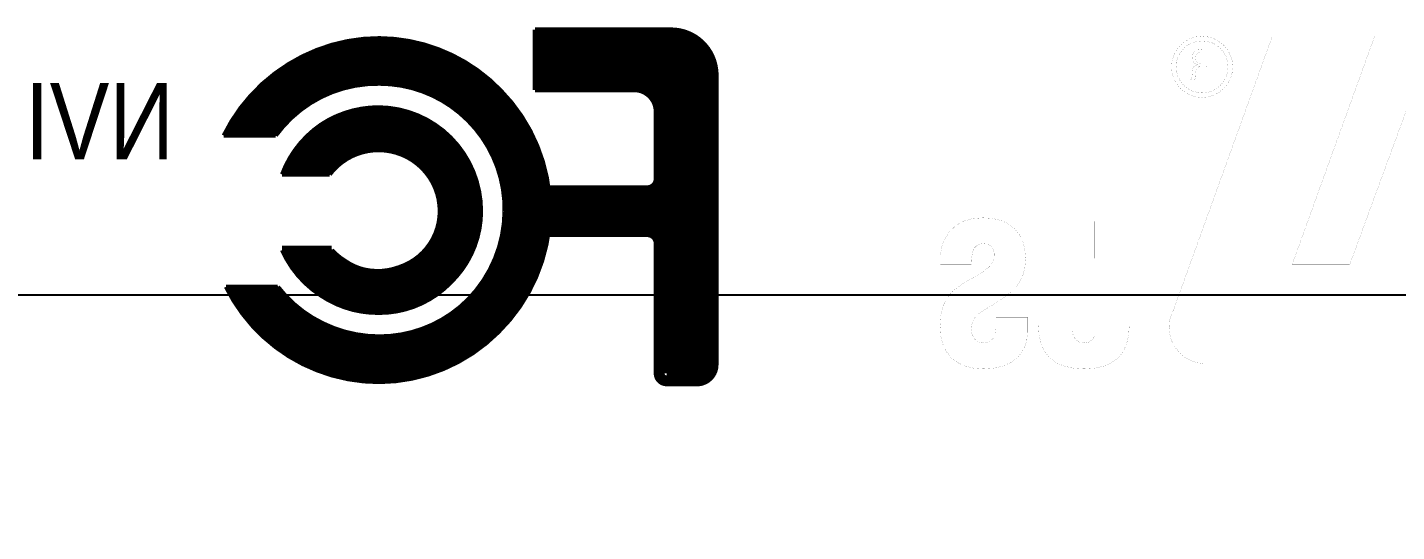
# Model space of a CAD drawing. Extents: x -11 to 122, y -5 to 122.
# Drawn here: x 93.16 to 109.26, y 101.82 to 107.75 of the extents above; entities that cross this region are included whole.
import ezdxf

# ---------------------------------------------------------------- set-up
doc = ezdxf.new("R2010")
doc.units = 0
doc.header["$MEASUREMENT"] = 0
for name, color, linetype in [('BG_SILKSCREEN_BOTTOM', 7, 'CONTINUOUS'), ('PG_ASSEMBLY_BOTTOM', 7, 'CONTINUOUS'), ('PG_ASSEMBLY_TOP', 7, 'CONTINUOUS')]:
    doc.layers.add(name, color=color, linetype=linetype)

msp = doc.modelspace()

# ---------------------------------------------------------------- linework, layer by layer
at = {"layer": 'BG_SILKSCREEN_BOTTOM', "const_width": 0.051}
for points in [[(99.128, 107.722), (100.728, 107.722, -0.400217), (101.261, 107.214)], [(99.179, 107.696), (100.753, 107.696, -0.430159), (101.211, 107.214)], [(95.496, 104.699, 0.139143), (96.232, 103.886, 0.140118), (97.299, 103.581, 0.196629), (98.696, 104.166, 0.197895), (99.306, 105.588, 0.197358), (98.721, 107.01, 0.201266), (97.299, 107.62, 0.140118), (96.232, 107.315, 0.14218), (95.47, 106.477)], [(95.521, 104.699, 0.138706), (96.258, 103.912, 0.138142), (97.299, 103.607, 0.200608), (98.696, 104.191, 0.195727), (99.28, 105.588, 0.202097), (98.696, 107.01, 0.196629), (97.299, 107.595, 0.140118), (96.232, 107.29, 0.139143), (95.496, 106.477)], [(95.546, 104.699, 0.136185), (96.258, 103.912, 0.139883), (97.299, 103.632, 0.198941), (98.671, 104.216, 0.195499), (99.255, 105.588, 0.201978), (98.671, 106.985, 0.198966), (97.299, 107.569, 0.144461), (96.232, 107.264, 0.136021), (95.521, 106.477)], [(95.572, 104.699, 0.133811), (96.258, 103.937, 0.14162), (97.299, 103.658, 0.195888), (98.671, 104.216, 0.195888), (99.229, 105.588, 0.202487), (98.671, 106.985, 0.195899), (97.299, 107.544, 0.139883), (96.258, 107.264, 0.138406), (95.546, 106.477)], [(95.597, 104.699, 0.133245), (96.283, 103.962, 0.140561), (97.299, 103.658, 0.198952), (98.645, 104.242, 0.196559), (99.229, 105.588, 0.202884), (98.645, 106.96, 0.199245), (97.299, 107.518, 0.14162), (96.258, 107.239, 0.135205), (95.572, 106.477)], [(95.597, 104.699, 0.133245), (96.283, 103.962, 0.140558), (97.299, 103.683, 0.199396), (98.645, 104.242, 0.195677), (99.204, 105.588, 0.202417), (98.645, 106.96, 0.199245), (97.299, 107.518, 0.142354), (96.283, 107.214, 0.134666), (95.597, 106.477)], [(99.179, 107.671), (100.728, 107.671, -0.398106), (101.211, 107.214)], [(99.204, 107.671), (100.728, 107.671, -0.414214), (101.185, 107.214)], [(99.204, 107.645), (100.728, 107.645, -0.413535), (101.16, 107.214)], [(99.229, 107.62), (100.728, 107.62, -0.396159), (101.16, 107.214)], [(99.255, 107.595), (100.728, 107.595, -0.395732), (101.134, 107.214)], [(99.28, 107.595), (100.728, 107.595, -0.414214), (101.109, 107.214)], [(99.28, 107.569), (100.728, 107.569, -0.41339), (101.084, 107.214)], [(99.306, 107.544), (100.728, 107.544, -0.392193), (101.084, 107.214)], [(99.331, 107.518), (100.728, 107.518, -0.390403), (101.058, 107.214)], [(95.623, 104.699, 0.133183), (96.308, 103.988, 0.138387), (97.299, 103.708, 0.198931), (98.62, 104.267, 0.195438), (99.179, 105.588, 0.202169), (98.62, 106.934, 0.198957), (97.299, 107.493, 0.142378), (96.283, 107.214, 0.131956), (95.623, 106.477)], [(95.648, 104.699, 0.129262), (96.308, 104.013, 0.141345), (97.299, 103.734, 0.198942), (98.62, 104.267, 0.195887), (99.153, 105.588, 0.202719), (98.62, 106.934, 0.194339), (97.299, 107.468, 0.138387), (96.308, 107.188, 0.131295), (95.648, 106.477)], [(95.673, 104.699, 0.127977), (96.308, 104.013, 0.141345), (97.299, 103.734, 0.198934), (98.594, 104.293, 0.195622), (99.128, 105.588, 0.202665), (98.594, 106.909, 0.197744), (97.299, 107.442, 0.143236), (96.308, 107.163, 0.129262), (95.648, 106.477)], [(95.699, 104.699, 0.127279), (96.334, 104.039, 0.138338), (97.299, 103.759, 0.197825), (98.594, 104.293, 0.197825), (99.128, 105.588, 0.199666), (98.594, 106.883, 0.198934), (97.299, 107.442, 0.141345), (96.308, 107.163, 0.127977), (95.673, 106.477)], [(95.724, 104.699, 0.122428), (96.334, 104.064, 0.141802), (97.299, 103.785, 0.201336), (98.569, 104.318, 0.196353), (99.102, 105.588, 0.202391), (98.569, 106.883, 0.1964), (97.299, 107.417, 0.141832), (96.334, 107.137, 0.12872), (95.699, 106.477)], [(95.75, 104.699, 0.123751), (96.359, 104.064, 0.139086), (97.299, 103.81, 0.196165), (98.544, 104.318, 0.198015), (99.077, 105.588, 0.2), (98.569, 106.858, 0.201336), (97.299, 107.391, 0.141802), (96.334, 107.112, 0.123816), (95.724, 106.477)], [(95.775, 104.699, 0.120984), (96.359, 104.089, 0.139066), (97.299, 103.835, 0.196165), (98.544, 104.343, 0.195594), (99.052, 105.588, 0.20281), (98.544, 106.858, 0.196165), (97.299, 107.366, 0.141022), (96.359, 107.112, 0.12517), (95.75, 106.477)], [(99.356, 107.493), (100.728, 107.493, -0.388385), (101.033, 107.214)], [(99.382, 107.493), (100.728, 107.493, -0.414214), (101.007, 107.214)], [(95.8, 104.699, 0.117232), (96.359, 104.115, 0.145543), (97.299, 103.835, 0.199015), (98.518, 104.369, 0.194872), (99.052, 105.588, 0.202841), (98.518, 106.833, 0.20003), (97.299, 107.341, 0.141001), (96.359, 107.087, 0.120984), (95.775, 106.477)], [(95.8, 104.699, 0.120877), (96.385, 104.115, 0.136366), (97.299, 103.861, 0.20003), (98.518, 104.369, 0.195297), (99.026, 105.588, 0.202727), (98.518, 106.833, 0.20003), (97.299, 107.341, 0.145543), (96.359, 107.061, 0.117232), (95.8, 106.477)], [(95.826, 104.699, 0.116474), (96.385, 104.14, 0.139714), (97.299, 103.886, 0.198939), (98.493, 104.394, 0.195057), (99.001, 105.588, 0.202488), (98.493, 106.807, 0.196273), (97.299, 107.315, 0.139734), (96.385, 107.061, 0.118667), (95.826, 106.477)], [(95.851, 104.699, 0.115965), (96.41, 104.166, 0.140055), (97.299, 103.912, 0.198929), (98.493, 104.394, 0.194483), (98.975, 105.588, 0.203072), (98.493, 106.807, 0.194602), (97.299, 107.29, 0.143783), (96.385, 107.036, 0.114877), (95.851, 106.477)], [(95.902, 104.699, 0.112999), (96.435, 104.191, 0.137332), (97.299, 103.937, 0.198393), (98.467, 104.42, 0.19522), (98.95, 105.588, 0.199685), (98.467, 106.756, 0.201772), (97.299, 107.264, 0.140055), (96.41, 107.01, 0.113848), (95.877, 106.477)], [(95.877, 104.699, 0.112451), (96.41, 104.166, 0.140055), (97.299, 103.912, 0.198952), (98.467, 104.42, 0.194761), (98.975, 105.588, 0.202404), (98.467, 106.782, 0.198228), (97.299, 107.264, 0.140055), (96.41, 107.01, 0.113848), (95.877, 106.477)], [(95.927, 104.699, 0.108973), (96.435, 104.216, 0.143945), (97.299, 103.962, 0.202612), (98.442, 104.445, 0.194967), (98.925, 105.588, 0.20274), (98.442, 106.756, 0.196123), (97.299, 107.239, 0.140055), (96.41, 106.985, 0.110685), (95.902, 106.477)], [(95.953, 104.699, 0.105517), (96.435, 104.216, 0.141521), (97.299, 103.988, 0.196683), (98.417, 104.445, 0.200919), (98.899, 105.588, 0.200093), (98.442, 106.731, 0.202612), (97.299, 107.214, 0.143945), (96.435, 106.96, 0.108973), (95.927, 106.477)], [(100.804, 105.969), (100.804, 106.756, 0.414173), (100.322, 107.239)], [(100.779, 105.969), (100.779, 106.756, 0.414342), (100.322, 107.214)], [(101.261, 107.214), (101.261, 103.785, -0.44623), (101.007, 103.556)], [(101.211, 107.214), (101.211, 103.785, -0.415365), (101.007, 103.581)], [(101.185, 107.214), (101.185, 103.785, -0.415534), (101.007, 103.607)], [(101.16, 107.214), (101.16, 103.785, -0.41575), (101.007, 103.632)], [(101.16, 107.214), (101.16, 103.785, -0.470308), (101.007, 103.658)], [(101.134, 107.214), (101.134, 103.785, -0.482581), (101.007, 103.683)], [(101.109, 107.214), (101.109, 103.785, -0.416522), (101.007, 103.683)], [(101.084, 107.214), (101.084, 103.785, -0.417276), (101.007, 103.708)], [(101.084, 107.214), (101.084, 103.785, -0.541237), (101.007, 103.734)], [(101.058, 107.214), (101.058, 103.785, -0.626117), (101.007, 103.759)], [(101.033, 107.214), (101.033, 103.785, -0.423396), (101.007, 103.759)], [(95.978, 104.699, 0.105529), (96.461, 104.242, 0.138), (97.299, 104.013, 0.196492), (98.417, 104.47, 0.19517), (98.874, 105.588, 0.203215), (98.417, 106.731, 0.196683), (97.299, 107.188, 0.143704), (96.435, 106.96, 0.1065), (95.953, 106.477)], [(96.004, 104.699, 0.103497), (96.461, 104.242, 0.138), (97.299, 104.013, 0.192986), (98.391, 104.47, 0.19903), (98.874, 105.588, 0.199876), (98.417, 106.706, 0.196492), (97.299, 107.163, 0.140139), (96.461, 106.934, 0.105529), (95.978, 106.477)], [(96.029, 104.699, 0.101108), (96.486, 104.267, 0.13796), (97.299, 104.039, 0.200811), (98.391, 104.496, 0.194844), (98.848, 105.588, 0.203109), (98.391, 106.706, 0.200811), (97.299, 107.163, 0.144538), (96.461, 106.909, 0.101167), (96.004, 106.477)], [(96.029, 104.699, 0.101108), (96.486, 104.267, 0.13796), (97.299, 104.039, 0.200811), (98.391, 104.496, 0.194844), (98.848, 105.588, 0.203109), (98.391, 106.706, 0.200811), (97.299, 107.163, 0.144538), (96.461, 106.909, 0.101167), (96.004, 106.477)], [(96.054, 104.699, 0.097949), (96.486, 104.293, 0.138149), (97.299, 104.064, 0.198958), (98.366, 104.521, 0.194557), (98.823, 105.588, 0.20285), (98.366, 106.68, 0.195974), (97.299, 107.137, 0.13796), (96.486, 106.909, 0.103874), (96.029, 106.477)], [(96.08, 104.699, 0.094546), (96.486, 104.293, 0.138994), (97.299, 104.089, 0.194758), (98.366, 104.521, 0.195112), (98.798, 105.588, 0.203526), (98.366, 106.68, 0.194758), (97.299, 107.112, 0.138149), (96.486, 106.883, 0.098751), (96.054, 106.477)], [(96.08, 106.477, -0.118182), (96.613, 106.934, -0.12041), (97.299, 107.087, -0.199024), (98.34, 106.655, -0.203454), (98.772, 105.588, -0.194755), (98.34, 104.547, -0.199255), (97.299, 104.115, -0.113813), (96.639, 104.267, -0.117663), (96.105, 104.699)], [(96.105, 104.699, 0.094132), (96.512, 104.318, 0.137347), (97.299, 104.089, 0.198993), (98.34, 104.547, 0.197473), (98.798, 105.588, 0.204078), (98.34, 106.655, 0.199024), (97.299, 107.087, 0.145711), (96.486, 106.858, 0.093285), (96.08, 106.477)], [(100.753, 105.969), (100.753, 106.756, 0.414078), (100.322, 107.188)], [(100.703, 105.969), (100.703, 106.756, 0.395596), (100.322, 107.163)], [(100.728, 105.969), (100.728, 106.756, 0.414262), (100.322, 107.163)], [(100.703, 105.969), (100.703, 106.756, 0.414213), (100.322, 107.137)], [(100.677, 105.969), (100.677, 106.756, 0.414159), (100.322, 107.112)], [(100.626, 105.969), (100.626, 106.756, 0.391022), (100.322, 107.087)], [(100.652, 105.969), (100.652, 106.756, 0.414391), (100.322, 107.087)], [(100.626, 105.969), (100.626, 106.756, 0.414022), (100.322, 107.061)], [(100.601, 105.969), (100.601, 106.756, 0.414284), (100.322, 107.036)], [(101.236, 107.188), (101.236, 103.759, -0.453247), (101.033, 103.581)], [(100.55, 105.969), (100.55, 106.756, 0.383504), (100.322, 107.01)], [(100.576, 105.994), (100.576, 106.782, 0.412932), (100.347, 107.01)], [(96.156, 106.02, -0.155321), (96.613, 106.604, -0.149575), (97.299, 106.807, -0.194983), (98.137, 106.452, -0.197946), (98.493, 105.588, -0.203351), (98.137, 104.75, -0.203351), (97.299, 104.394, -0.152586), (96.613, 104.597, -0.14748), (96.156, 105.131)], [(96.181, 106.02, -0.150628), (96.613, 106.579, -0.155742), (97.299, 106.782, -0.189804), (98.137, 106.452, -0.203168), (98.467, 105.588, -0.198951), (98.137, 104.75, -0.195075), (97.299, 104.394, -0.152586), (96.613, 104.597, -0.150628), (96.181, 105.156)], [(96.207, 106.02, -0.145488), (96.613, 106.553, -0.162502), (97.299, 106.782, -0.195136), (98.112, 106.426, -0.203078), (98.467, 105.588, -0.198989), (98.112, 104.775, -0.19506), (97.299, 104.42, -0.150313), (96.639, 104.623, -0.145017), (96.207, 105.131)], [(96.232, 106.02, -0.147309), (96.639, 106.553, -0.150313), (97.299, 106.756, -0.198989), (98.112, 106.401, -0.406293), (98.112, 104.775, -0.195218), (97.299, 104.445, -0.150313), (96.639, 104.648, -0.139909), (96.232, 105.131)], [(96.232, 106.02, -0.144794), (96.639, 106.528, -0.157597), (97.299, 106.731, -0.194725), (98.086, 106.401, -0.203192), (98.417, 105.588, -0.201192), (98.086, 104.801, -0.201192), (97.299, 104.47, -0.149744), (96.664, 104.648, -0.141383), (96.258, 105.131)], [(96.258, 106.02, -0.143682), (96.664, 106.502, -0.156156), (97.299, 106.706, -0.201192), (98.086, 106.375, -0.198986), (98.391, 105.588, -0.198986), (98.086, 104.801, -0.194808), (97.299, 104.496, -0.149795), (96.664, 104.674, -0.135887), (96.283, 105.131)], [(96.283, 106.02, -0.140938), (96.664, 106.502, -0.153128), (97.299, 106.68, -0.1927), (98.061, 106.375, -0.201172), (98.391, 105.588, -0.19896), (98.061, 104.826, -0.19896), (97.299, 104.496, -0.151558), (96.689, 104.699, -0.135871), (96.283, 105.131)], [(96.308, 106.02, -0.141068), (96.689, 106.477, -0.154999), (97.299, 106.68, -0.19896), (98.061, 106.35, -0.198945), (98.366, 105.588, -0.207236), (98.036, 104.826, -0.190417), (97.299, 104.521, -0.14817), (96.689, 104.699, -0.13488), (96.308, 105.131)], [(96.334, 106.02, -0.13816), (96.689, 106.477, -0.155054), (97.299, 106.655, -0.198747), (98.036, 106.35, -0.203362), (98.34, 105.588, -0.198726), (98.036, 104.851, -0.198726), (97.299, 104.547, -0.151468), (96.689, 104.724, -0.128997), (96.334, 105.131)], [(96.359, 106.02, -0.132309), (96.689, 106.452, -0.154992), (97.299, 106.629, -0.194326), (98.01, 106.325, -0.198747), (98.315, 105.588, -0.205435), (98.01, 104.877, -0.205435), (97.299, 104.572, -0.149013), (96.715, 104.75, -0.126518), (96.359, 105.131)], [(96.359, 106.02, -0.13419), (96.715, 106.426, -0.15712), (97.299, 106.604, -0.189181), (98.01, 106.325, -0.198747), (98.315, 105.588, -0.205435), (98.01, 104.877, -0.205435), (97.299, 104.572, -0.149013), (96.715, 104.75, -0.125512), (96.385, 105.131)], [(96.385, 106.02, -0.133501), (96.715, 106.426, -0.149013), (97.299, 106.604, -0.194508), (97.985, 106.299, -0.205435), (98.29, 105.588, -0.199074), (97.985, 104.902, -0.19446), (97.299, 104.597, -0.148144), (96.74, 104.775, -0.124191), (96.41, 105.131)], [(96.41, 106.02, -0.132232), (96.74, 106.401, -0.15537), (97.299, 106.579, -0.196224), (97.985, 106.299, -0.203736), (98.264, 105.588, -0.195888), (97.985, 104.902, -0.195888), (97.299, 104.623, -0.15537), (96.74, 104.801, -0.117493), (96.435, 105.131)], [(96.435, 106.02, -0.123007), (96.74, 106.375, -0.15537), (97.299, 106.553, -0.193937), (97.959, 106.274, -0.203992), (98.239, 105.588, -0.202838), (97.959, 104.928, -0.194052), (97.299, 104.648, -0.149967), (96.766, 104.801, -0.119093), (96.461, 105.131)], [(96.461, 106.02, -0.125862), (96.766, 106.375, -0.149967), (97.299, 106.528, -0.202838), (97.959, 106.248, -0.199025), (98.213, 105.588, -0.199025), (97.959, 104.928, -0.194025), (97.299, 104.674, -0.149904), (96.766, 104.826, -0.113729), (96.461, 105.131)], [(96.486, 106.02, -0.120515), (96.766, 106.35, -0.153907), (97.299, 106.502, -0.192582), (97.934, 106.248, -0.202681), (98.213, 105.588, -0.194005), (97.934, 104.953, -0.198999), (97.299, 104.674, -0.153907), (96.766, 104.826, -0.112195), (96.486, 105.131)], [(96.512, 106.02, -0.120966), (96.791, 106.35, -0.146769), (97.299, 106.502, -0.209997), (97.934, 106.223, -0.192582), (98.188, 105.588, -0.209997), (97.909, 104.953, -0.199879), (97.299, 104.699, -0.1464), (96.791, 104.851, -0.110913), (96.512, 105.131)], [(96.537, 106.02, -0.113627), (96.791, 106.325, -0.1464), (97.299, 106.477, -0.199879), (97.909, 106.223, -0.20428), (98.163, 105.588, -0.199879), (97.909, 104.978, -0.199879), (97.299, 104.724, -0.146799), (96.791, 104.877, -0.103071), (96.537, 105.131)], [(96.537, 106.02, -0.109599), (96.791, 106.299, -0.156417), (97.299, 106.452, -0.193485), (97.883, 106.198, -0.199879), (98.137, 105.588, -0.193568), (97.883, 105.004, -0.198962), (97.299, 104.75, -0.150568), (96.816, 104.877, -0.10515), (96.562, 105.131)], [(96.562, 106.02, -0.113796), (96.816, 106.299, -0.15503), (97.299, 106.426, -0.188285), (97.883, 106.198, -0.199879), (98.137, 105.588, -0.198962), (97.883, 105.004, -0.198962), (97.299, 104.75, -0.154208), (96.816, 104.902, -0.096982), (96.588, 105.131)], [(96.588, 106.02, -0.103096), (96.816, 106.274, -0.154208), (97.299, 106.426, -0.193647), (97.858, 106.172, -0.198904), (98.112, 105.588, -0.19359), (97.858, 105.029, -0.19359), (97.299, 104.775, -0.148203), (96.842, 104.928, -0.094719), (96.613, 105.131)], [(96.613, 106.02, -0.103495), (96.842, 106.248, -0.152627), (97.299, 106.401, -0.19689), (97.858, 106.172, -0.198887), (98.086, 105.588, -0.196638), (97.858, 105.029, -0.196638), (97.299, 104.801, -0.152701), (96.842, 104.928, -0.089769), (96.639, 105.131)], [(96.639, 106.02, -0.09689), (96.842, 106.248, -0.157551), (97.299, 106.375, -0.204904), (97.832, 106.147, -0.19689), (98.061, 105.588, -0.20573), (97.832, 105.055, -0.20573), (97.299, 104.826, -0.152652), (96.842, 104.953, -0.080782), (96.664, 105.131)], [(96.664, 106.02, -0.094546), (96.867, 106.223, -0.143945), (97.299, 106.35, -0.192784), (97.832, 106.147, -0.199444), (98.036, 105.588, -0.192918), (97.832, 105.055, -0.192918), (97.299, 104.851, -0.143945), (96.867, 104.978, -0.078373), (96.689, 105.131)], [(96.689, 106.02, -0.085208), (96.867, 106.198, -0.15542), (97.299, 106.35, -0.193013), (97.807, 106.121, -0.20516), (98.036, 105.588, -0.19295), (97.807, 105.08, -0.19912), (97.299, 104.851, -0.155398), (96.867, 104.978, -0.073071), (96.715, 105.131)], [(96.715, 106.02, -0.086639), (96.893, 106.198, -0.152412), (97.299, 106.325, -0.214977), (97.807, 106.096, -0.4), (97.807, 105.08, -0.192406), (97.299, 104.877, -0.152754), (96.893, 105.004, -0.069802), (96.74, 105.131)], [(96.715, 106.02, -0.317056), (97.502, 106.274, -0.329952), (98.01, 105.588, -0.326278), (97.528, 104.928, -0.31462), (96.74, 105.131)], [(99.077, 105.867), (100.449, 105.867, 0.411331), (100.55, 105.969)], [(99.102, 105.842), (100.449, 105.842, 0.414214), (100.576, 105.969)], [(99.128, 105.817), (100.449, 105.817, 0.414214), (100.601, 105.969)], [(99.153, 105.791), (100.449, 105.791, 0.412564), (100.626, 105.969)], [(99.153, 105.791), (100.449, 105.791, 0.412564), (100.626, 105.969)], [(99.179, 105.766), (100.449, 105.766, 0.414214), (100.652, 105.969)], [(99.204, 105.74), (100.449, 105.74, 0.412932), (100.677, 105.969)], [(99.229, 105.715), (100.449, 105.715, 0.414214), (100.703, 105.969)], [(99.229, 105.69), (100.449, 105.69, 0.441856), (100.703, 105.969)], [(99.255, 105.69), (100.449, 105.69, 0.414214), (100.728, 105.969)], [(99.28, 105.664), (100.449, 105.664, 0.413252), (100.753, 105.969)], [(99.306, 105.639), (100.449, 105.639, 0.414214), (100.779, 105.969)], [(99.331, 105.613), (100.449, 105.613, 0.41339), (100.804, 105.969)], [(100.804, 103.785), (100.804, 105.207, 0.41339), (100.449, 105.563)], [(100.779, 103.759), (100.779, 105.207, 0.414214), (100.449, 105.537)], [(100.753, 103.759), (100.753, 105.207, 0.413252), (100.449, 105.512)], [(100.728, 103.734), (100.728, 105.207, 0.414214), (100.449, 105.486)], [(100.703, 103.683), (100.703, 105.207, 0.414214), (100.449, 105.461)], [(100.703, 103.708), (100.703, 105.207, 0.414214), (100.449, 105.461)], [(100.677, 103.683), (100.677, 105.207, 0.412932), (100.449, 105.436)], [(100.652, 103.683), (100.652, 105.207, 0.414214), (100.449, 105.41)], [(100.626, 103.683), (100.626, 105.207, 0.412564), (100.449, 105.385)], [(100.626, 103.683), (100.626, 105.207, 0.412564), (100.449, 105.385)], [(100.601, 103.683), (100.601, 105.207, 0.414214), (100.449, 105.359)], [(100.576, 103.683), (100.576, 105.207, 0.414214), (100.449, 105.334)], [(100.55, 103.683), (100.55, 105.207, 0.411331), (100.449, 105.309)], [(101.007, 103.556), (100.677, 103.556, -0.414214), (100.55, 103.683)], [(100.982, 103.581), (100.652, 103.581, -0.416535), (100.576, 103.658)], [(101.007, 103.581), (100.677, 103.581, -0.499916), (100.601, 103.683)], [(101.007, 103.607), (100.677, 103.607, -0.533617), (100.626, 103.683)], [(101.007, 103.632), (100.677, 103.632, -0.414214), (100.626, 103.683)]]:
    msp.add_lwpolyline(points, format="xyb", dxfattribs=at)
at = {"layer": 'BG_SILKSCREEN_BOTTOM'}
for points, const_width in [([(99.128, 107.01), (99.128, 107.722)], 0.051), ([(99.153, 107.01), (99.153, 107.722)], 0.051), ([(99.179, 107.036), (99.179, 107.671)], 0.051), ([(99.204, 107.061), (99.204, 107.671)], 0.051), ([(99.204, 107.087), (99.204, 107.645)], 0.051), ([(99.229, 107.087), (99.229, 107.62)], 0.051), ([(99.255, 107.112), (99.255, 107.595)], 0.051), ([(99.28, 107.137), (99.28, 107.595)], 0.051), ([(99.28, 107.163), (99.28, 107.569)], 0.051), ([(99.306, 107.163), (99.306, 107.544)], 0.051), ([(99.331, 107.188), (99.331, 107.518)], 0.051), ([(99.306, 107.366), (101.007, 107.366)], 0.229), ([(99.356, 107.214), (99.356, 107.493)], 0.051), ([(99.382, 107.239), (99.382, 107.493)], 0.051), ([(99.839, 107.264), (100.83, 107.264)], 0.229), ([(100.753, 105.105), (100.753, 107.315)], 0.229), ([(100.88, 107.417), (100.88, 103.785)], 0.229), ([(100.423, 107.264), (99.229, 107.264)], 0.051), ([(100.322, 107.214), (99.356, 107.214)], 0.051), ([(100.322, 107.239), (99.382, 107.239)], 0.051), ([(101.007, 107.214), (101.007, 103.785)], 0.051), ([(100.322, 107.036), (99.153, 107.036)], 0.051), ([(100.322, 107.036), (99.179, 107.036)], 0.051), ([(100.322, 107.087), (99.204, 107.087)], 0.051), ([(100.322, 107.061), (99.204, 107.061)], 0.051), ([(100.322, 107.087), (99.229, 107.087)], 0.051), ([(100.322, 107.112), (99.255, 107.112)], 0.051), ([(100.322, 107.163), (99.28, 107.163)], 0.051), ([(100.322, 107.137), (99.28, 107.137)], 0.051), ([(100.322, 107.163), (99.306, 107.163)], 0.051), ([(100.322, 107.188), (99.331, 107.188)], 0.051), ([(100.322, 107.01), (99.128, 107.01)], 0.051), ([(95.47, 106.477), (96.08, 106.477)], 0.051), ([(95.47, 106.477), (96.08, 106.477)], 0.051), ([(96.156, 106.02), (96.715, 106.02)], 0.051), ([(96.156, 106.02), (96.715, 106.02)], 0.051), ([(99.077, 105.309), (99.077, 105.867)], 0.051), ([(99.128, 105.359), (99.128, 105.817)], 0.051), ([(99.153, 105.385), (99.153, 105.791)], 0.051), ([(99.153, 105.385), (99.153, 105.791)], 0.051), ([(99.179, 105.41), (99.179, 105.766)], 0.051), ([(100.652, 105.842), (99.458, 105.842)], 0.051), ([(99.28, 105.588), (100.906, 105.588)], 0.229), ([(99.204, 105.436), (99.204, 105.74)], 0.051), ([(99.229, 105.461), (99.229, 105.715)], 0.051), ([(99.229, 105.461), (99.229, 105.69)], 0.051), ([(99.255, 105.486), (99.255, 105.69)], 0.051), ([(99.28, 105.512), (99.28, 105.664)], 0.051), ([(99.306, 105.537), (99.306, 105.639)], 0.051), ([(99.331, 105.563), (99.331, 105.613)], 0.051), ([(100.449, 105.436), (99.204, 105.436)], 0.051), ([(100.449, 105.461), (99.229, 105.461)], 0.051), ([(100.449, 105.461), (99.229, 105.461)], 0.051), ([(100.449, 105.486), (99.255, 105.486)], 0.051), ([(100.449, 105.512), (99.28, 105.512)], 0.051), ([(100.449, 105.537), (99.306, 105.537)], 0.051), ([(100.449, 105.563), (99.331, 105.563)], 0.051), ([(100.449, 105.309), (99.077, 105.309)], 0.051), ([(100.449, 105.359), (99.128, 105.359)], 0.051), ([(100.449, 105.385), (99.153, 105.385)], 0.051), ([(100.449, 105.385), (99.153, 105.385)], 0.051), ([(100.449, 105.41), (99.179, 105.41)], 0.051), ([(100.474, 105.334), (99.28, 105.334)], 0.051), ([(96.156, 105.156), (96.74, 105.156)], 0.051), ([(96.156, 105.131), (96.74, 105.131)], 0.051), ([(95.496, 104.699), (96.105, 104.699)], 0.051), ([(95.496, 104.699), (96.105, 104.699)], 0.051), ([(101.007, 103.683), (100.677, 103.683)], 0.051), ([(101.007, 103.708), (100.703, 103.708)], 0.051), ([(101.007, 103.683), (100.703, 103.683)], 0.051), ([(101.007, 103.734), (100.728, 103.734)], 0.051), ([(101.007, 103.759), (100.753, 103.759)], 0.051), ([(101.007, 103.759), (100.779, 103.759)], 0.051), ([(101.007, 103.785), (100.804, 103.785)], 0.051)]:
    msp.add_lwpolyline(points, dxfattribs=dict(at, const_width=const_width))
at = {"layer": 'PG_ASSEMBLY_BOTTOM', "const_width": 0.001}
msp.add_lwpolyline([(109.505, 103.796), (106.995, 103.796), (106.913, 103.807), (106.837, 103.833), (106.767, 103.874), (106.704, 103.928), (106.651, 103.994), (106.614, 104.065), (106.591, 104.142), (106.584, 104.223), (106.587, 104.281), (106.598, 104.335), (106.616, 104.388), (106.643, 104.438), (106.64, 104.439), (107.798, 107.645), (109.001, 107.645), (108.031, 104.961), (108.708, 104.961), (109.694, 107.645)], dxfattribs=at)
for points in [[(106.971, 107.642), (107.042, 107.636), (107.109, 107.616), (107.17, 107.583), (107.226, 107.537), (107.272, 107.482), (107.305, 107.421), (107.325, 107.356), (107.332, 107.284), (107.325, 107.213), (107.305, 107.146), (107.272, 107.085), (107.226, 107.029), (107.17, 106.984), (107.109, 106.951), (107.043, 106.931), (106.971, 106.924), (106.899, 106.931), (106.834, 106.951), (106.773, 106.984), (106.718, 107.029), (106.672, 107.085), (106.639, 107.146), (106.619, 107.213), (106.613, 107.284), (106.619, 107.356), (106.639, 107.421), (106.672, 107.482), (106.718, 107.537), (106.773, 107.583), (106.834, 107.616), (106.899, 107.636)], [(106.756, 107.5), (106.717, 107.453), (106.689, 107.401), (106.672, 107.345), (106.667, 107.284), (106.672, 107.223), (106.689, 107.167), (106.717, 107.115), (106.756, 107.068), (106.803, 107.029), (106.855, 107), (106.911, 106.984), (106.972, 106.978), (107.033, 106.984), (107.089, 107), (107.141, 107.029), (107.188, 107.068), (107.226, 107.115), (107.255, 107.167), (107.271, 107.223), (107.277, 107.284), (107.271, 107.345), (107.255, 107.401), (107.226, 107.453), (107.188, 107.5), (107.141, 107.54), (107.089, 107.567), (107.033, 107.583), (106.972, 107.588), (106.911, 107.583), (106.855, 107.567), (106.803, 107.54)], [(106.977, 107.493), (107.072, 107.493), (107.072, 107.126), (107.031, 107.126), (107.031, 107.288), (106.932, 107.284), (106.913, 107.271), (106.901, 107.25), (106.898, 107.22), (106.894, 107.167), (106.885, 107.126), (106.837, 107.126), (106.837, 107.134), (106.845, 107.14), (106.852, 107.157), (106.859, 107.239), (106.865, 107.27), (106.876, 107.29), (106.894, 107.302), (106.924, 107.308), (106.924, 107.309), (106.893, 107.318), (106.872, 107.334), (106.858, 107.358), (106.854, 107.388), (106.86, 107.435), (106.883, 107.467), (106.922, 107.487)], [(106.896, 107.392), (106.899, 107.362), (106.913, 107.342), (106.935, 107.329), (106.967, 107.324), (107.031, 107.324), (107.031, 107.456), (106.939, 107.453), (106.915, 107.441), (106.9, 107.421)], [(104.009, 105.355), (103.953, 105.275), (103.915, 105.183), (103.895, 105.078), (103.893, 104.961), (104.259, 104.961), (104.261, 105.016), (104.266, 105.06), (104.271, 105.094), (104.277, 105.118), (104.294, 105.155), (104.319, 105.181), (104.35, 105.199), (104.39, 105.206), (104.444, 105.202), (104.486, 105.182), (104.513, 105.146), (104.528, 105.093), (104.525, 105.028), (104.502, 104.971), (104.465, 104.93), (104.408, 104.885), (104.367, 104.86), (104.319, 104.831), (104.263, 104.798), (104.202, 104.762), (104.106, 104.701), (104.038, 104.645), (103.973, 104.569), (103.928, 104.476), (103.9, 104.367), (103.891, 104.241), (103.899, 104.126), (103.923, 104.026), (103.965, 103.939), (104.023, 103.866), (104.095, 103.81), (104.183, 103.768), (104.285, 103.743), (104.402, 103.735), (104.522, 103.743), (104.629, 103.768), (104.72, 103.808), (104.797, 103.865), (104.849, 103.927), (104.888, 103.997), (104.911, 104.075), (104.919, 104.162), (104.919, 104.343), (104.55, 104.343), (104.55, 104.223), (104.541, 104.144), (104.511, 104.086), (104.461, 104.052), (104.393, 104.04), (104.361, 104.043), (104.334, 104.053), (104.291, 104.092), (104.266, 104.145), (104.259, 104.209), (104.263, 104.254), (104.276, 104.296), (104.299, 104.334), (104.331, 104.368), (104.35, 104.385), (104.383, 104.408), (104.425, 104.436), (104.481, 104.469), (104.58, 104.531), (104.664, 104.588), (104.731, 104.642), (104.781, 104.691), (104.831, 104.764), (104.868, 104.844), (104.889, 104.933), (104.897, 105.029), (104.887, 105.141), (104.863, 105.237), (104.82, 105.32), (104.762, 105.389), (104.69, 105.443), (104.605, 105.48), (104.507, 105.503), (104.397, 105.51), (104.276, 105.501), (104.173, 105.472), (104.083, 105.424)], [(106.116, 105.47), (105.711, 105.47), (105.709, 104.126), (105.684, 104.078), (105.641, 104.05), (105.581, 104.04), (105.547, 104.044), (105.518, 104.054), (105.493, 104.071), (105.474, 104.094), (105.452, 104.144), (105.445, 104.202), (105.445, 105.47), (105.048, 105.47), (105.048, 104.243), (105.056, 104.124), (105.081, 104.022), (105.122, 103.934), (105.181, 103.862), (105.256, 103.807), (105.348, 103.768), (105.457, 103.743), (105.583, 103.735), (105.708, 103.743), (105.816, 103.768), (105.907, 103.807), (105.983, 103.862), (106.041, 103.934), (106.082, 104.022), (106.107, 104.124), (106.116, 104.243)]]:
    msp.add_lwpolyline(points, close=True, dxfattribs=at)
at = {"layer": 'PG_ASSEMBLY_TOP'}
msp.add_lwpolyline([(121.39, 76.453), (121.39, 104.603), (92.99, 104.603), (92.99, 76.453)], close=True, dxfattribs=at)

# ---------------------------------------------------------------- texts
at = {"layer": 'BG_SILKSCREEN_BOTTOM', "text_generation_flag": 2, "width": 0.875556}
msp.add_text('NVIDIA', height=0.9, dxfattribs=at).set_placement((94.886, 106.196))

doc.saveas('drawing.dxf')
